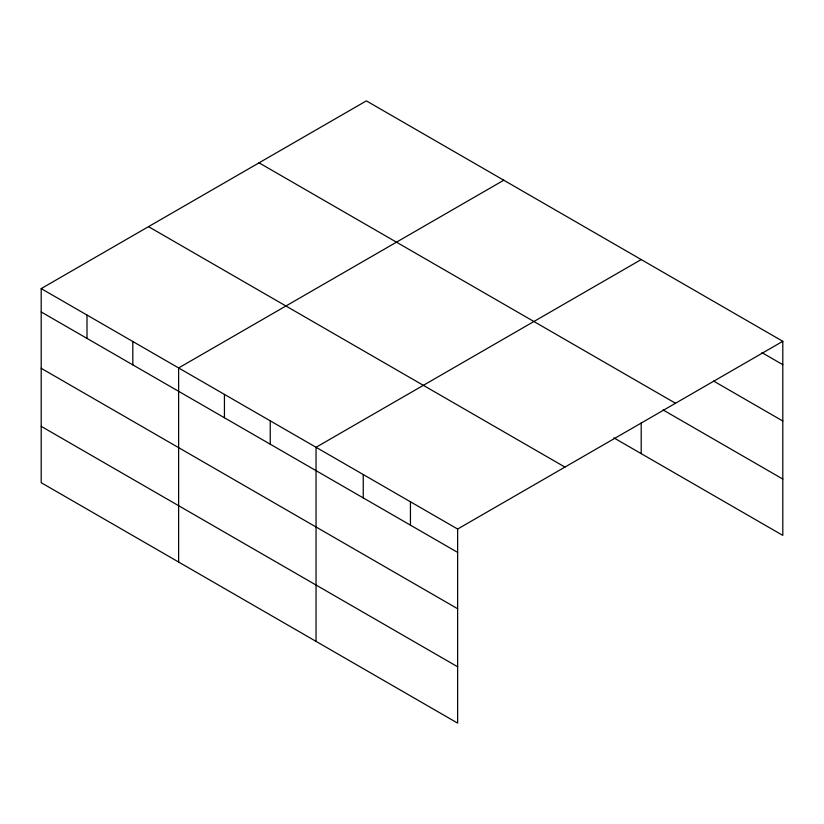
<?xml version="1.0" encoding="UTF-8"?>
<svg xmlns="http://www.w3.org/2000/svg" width="824" height="824" viewBox="0 0 824 824"><rect width="100%" height="100%" fill="white"/><g stroke="black" fill="none" stroke-linecap="round" stroke-linejoin="round"><path stroke-width="1.24" d="M457.639 608.74L457.639 529.039L41.2 288.606L41.2 482.689L457.639 723.122L457.639 608.74L41.2 368.307M613.942 437.904L782.8 535.394L782.8 341.311L366.361 100.878L41.2 288.606M503.783 180.219L178.623 367.947L178.623 562.04M641.206 259.56L316.045 447.288L316.045 641.381M457.639 529.039L782.8 341.311M761.942 352.631L782.8 364.672M713.656 381.09L782.8 421.012M259.055 162.833L675.495 403.255M663.166 409.981L782.8 479.053M148.505 226.652L564.945 467.084M41.2 311.966L457.639 552.399M41.2 426.358L457.639 666.781M641.206 422.918L641.206 453.643M410.445 501.785L410.445 525.156M363.25 474.542L363.25 497.902M270.241 420.848L270.241 444.208M224.437 394.397L224.437 417.758M132.819 341.497L132.819 364.867M87.004 315.056L87.004 338.417"/></g></svg>
